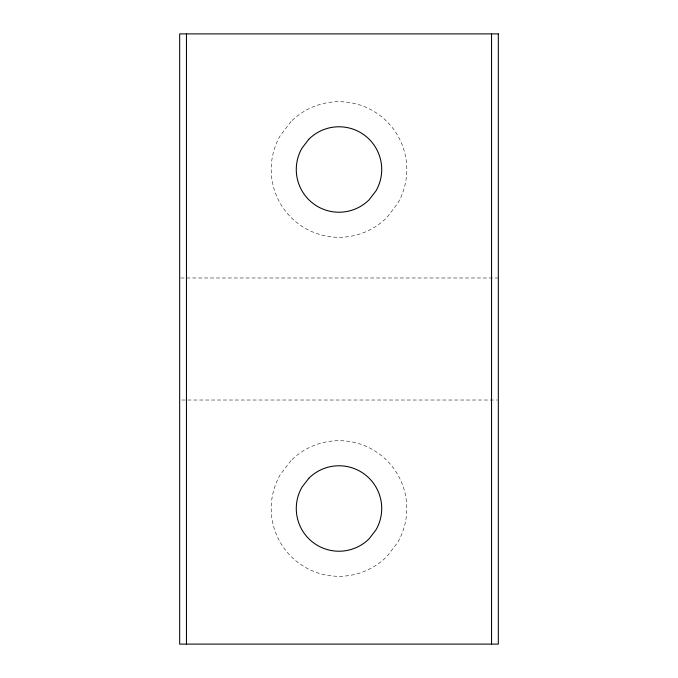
<?xml version="1.0" encoding="UTF-8"?>
<svg xmlns="http://www.w3.org/2000/svg" width="678" height="678" viewBox="0 0 678 678"><rect width="100%" height="100%" fill="white"/><g stroke="black" fill="none" stroke-linecap="round" stroke-linejoin="round"><path stroke-width="0.51" stroke-dasharray="3.39 2.54" d="M180.729 277.98L498.33 277.98M181.789 400.02L497.271 400.02M291.057 121.557L280.285 135.6A67.8 67.8 0 0 0 386.943 217.443L397.715 203.4A67.8 67.8 0 0 0 291.057 121.557M291.057 460.557L280.285 474.6A67.8 67.8 0 0 0 386.943 556.443L397.715 542.4A67.8 67.8 0 0 0 291.057 460.557"/><path stroke-width="1.02" d="M491.55 33.9L491.55 644.1M186.45 33.9L186.45 644.1M308.795 139.295L302.007 148.143A42.714 42.714 0 0 0 369.205 199.705L375.993 190.857A42.714 42.714 0 0 0 308.795 139.295M308.795 478.295L302.007 487.143A42.714 42.714 0 0 0 369.205 538.705L375.993 529.857A42.714 42.714 0 0 0 308.795 478.295M498.33 33.9L179.67 33.9L179.67 644.1L498.33 644.1L498.33 33.9"/></g></svg>
